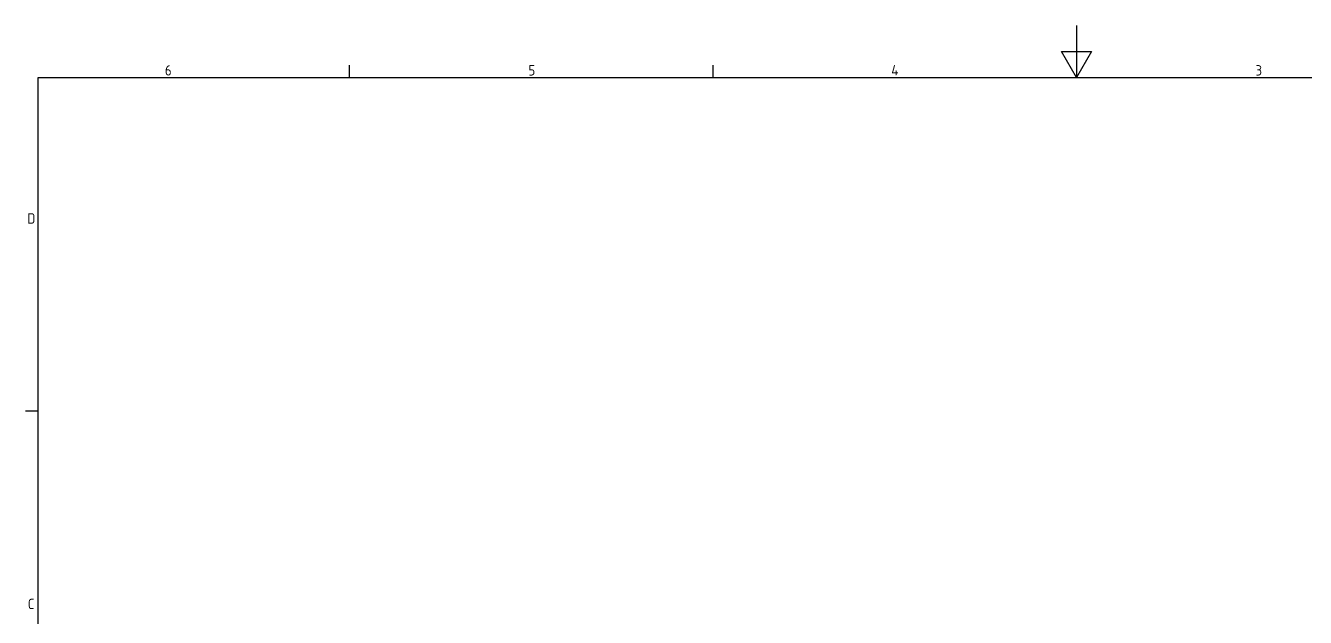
# Model space of a CAD drawing. Header units: millimetres. Extents: x 0 to 420, y 0 to 297.
# Drawn here: x 7.6 to 254, y 183 to 297 of the extents above; entities that cross this region are included whole.
import ezdxf

# ---------------------------------------------------------------- set-up
doc = ezdxf.new("R2010")
doc.units = ezdxf.units.MM
doc.layers.get('0').update_dxf_attribs({"color": 3, "lineweight": 25})
doc.layers.add('경계(ISO)', color=7, linetype='Continuous', lineweight=25)
doc.styles.add('문자 텍스트_PSTEK_POSCO', font='isocp.shx')

# ---------------------------------------------------------------- blocks, each defined once
blk = doc.blocks.new('경계 Default Border')
at = {"layer": '경계(ISO)'}
for p, q in [((70, 287.0000076293945), (70, 289.4000053405762)), ((140, 287.0000076293945), (140, 289.4000053405762)), ((10, 222.7499961853027), (7.599999904632568, 222.7499961853027))]:
    blk.add_line(p, q, dxfattribs=at)
at = {"layer": '경계(ISO)', "flags": 128}
for points in [[(210, 297.0000076293945), (210, 287.0000076293945), (207.1132469177246, 292.0000076293945), (212.8867530822754, 292.0000076293945), (210, 287.0000076293945)], [(10, 10), (10, 287.0000076293945), (410, 287.0000076293945), (410, 10), (10, 10)]]:
    blk.add_lwpolyline(points, dxfattribs=at)
at = {"layer": '경계(ISO)', "color": 2, "char_height": 2.000000029802322, "attachment_point": 7, "style": '문자 텍스트_PSTEK_POSCO'}
for s, insert in [('6', (34.42969299337596, 287.3809296778403)), ('5', (104.429692993376, 287.3809296778403)), ('4', (174.3156467487881, 287.4)), ('3', (244.4456930345745, 287.3809296778403)), ('D', (7.918846742126641, 258.8559296629392)), ('C', (8.029692978474793, 184.6059296629392))]:
    blk.add_mtext(s, dxfattribs=dict(at, insert=insert))

msp = doc.modelspace()

# ---------------------------------------------------------------- block references
msp.add_blockref('경계 Default Border', (0, 0))

doc.saveas('drawing.dxf')
